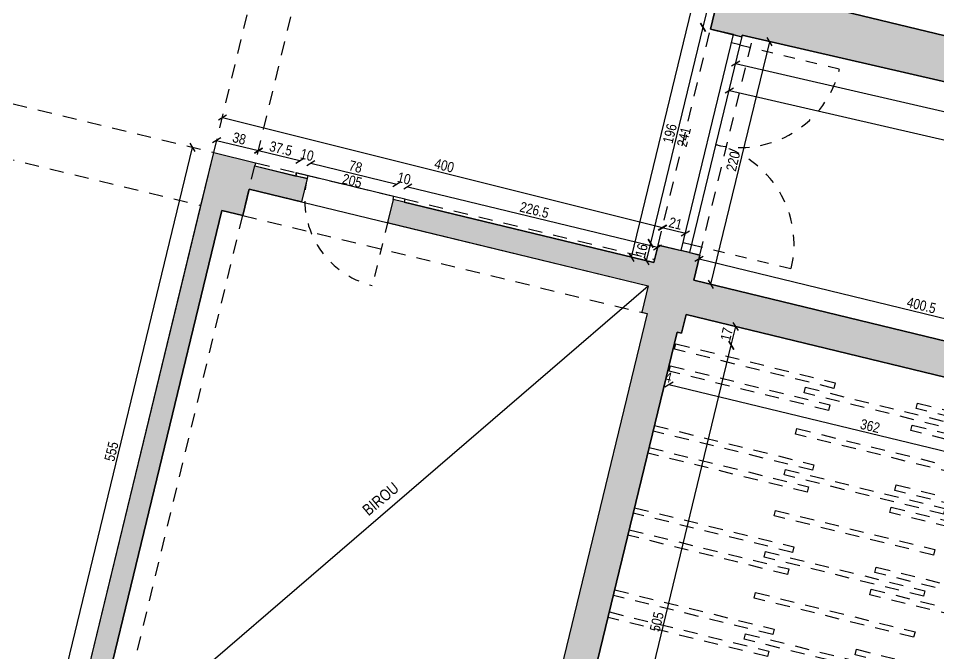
# Model space of a CAD drawing. Header units: metres. Extents: x 493 to 630, y -132 to -15.
# Drawn here: x 544.34 to 552.45, y -36.65 to -31.04 of the extents above; entities that cross this region are included whole.
import ezdxf

# ---------------------------------------------------------------- set-up
doc = ezdxf.new("R2010")
doc.units = ezdxf.units.M
doc.header["$MEASUREMENT"] = 0
doc.header["$PDMODE"] = 3
doc.linetypes.add('HIDDEN', pattern=[0.375, 0.25, -0.125])
doc.linetypes.add('HIDDEN2', pattern=[0.1875, 0.125, -0.0625])
for name, color, linetype in [('a_caramida', 2, 'Continuous'), ('a_cote_50', 9, 'Continuous'), ('a_grinzi', 253, 'HIDDEN'), ('a_pereti_hasuri', 253, 'Continuous'), ('a_punctat', 40, 'HIDDEN2'), ('a_tamplarie_usi', 6, 'Continuous'), ('a_text', 7, 'Continuous')]:
    doc.layers.add(name, color=color, linetype=linetype)
doc.layers.add('a_suprafete', color=7, linetype='Continuous', plot=False)
doc.styles.get("Standard").update_dxf_attribs({"font": 'ARIALN.TTF'})
doc.dimstyles.new('50 cote', dxfattribs={"dimtxt": 0.09, "dimasz": 0.06, "dimexe": 0, "dimexo": 0, "dimgap": 0.018, "dimtad": 1, "dimdec": 1, "dimlfac": 100, "dimrnd": 0.5, "dimdsep": 46, "dimtxsty": 'Standard', "dimblk": 'OBLIQUE', "dimcen": 0.00045, "dimclrd": 256, "dimclrt": 4, "dimadec": 1, "dimazin": 0, "dimtfac": 1, "dimtdec": 1, "dimtix": 1, "dimtofl": 0, "dimtmove": 0, "dimatfit": 3, "dimldrblk": 'OBLIQUE', "dimfxl": 0, "dimtolj": 1, "dimtzin": 0, "dimarcsym": 0})
pattern_1 = [(45, (-4876.954644, 8292.469365), (-0.04419417382, 0.04419417382), []), (45, (-4876.91045, 8292.469365), (-0.04419417382, 0.04419417382), [0.03125, -0.015625])]

# ---------------------------------------------------------------- blocks, each defined once
blk = doc.blocks.new('_Oblique')
at = {"color": 0, "linetype": 'ByBlock', "lineweight": -2}
blk.add_line((-0.5, -0.5), (0.5, 0.5), dxfattribs=at)
blk = doc.blocks.new('*D660')
at = {"layer": 'a_cote_50', "lineweight": -2, "ltscale": 0.3}
blk.add_line((549.7405, -33.1501), (551.6695, -25.1905), dxfattribs=at)
at = {"layer": 'Defpoints', "color": 0, "ltscale": 0.3}
for p in [(548.8102, -24.4975), (551.6695, -25.1905), (546.8812, -32.4571)]:
    blk.add_point(p, dxfattribs=at)
at = {"layer": 'a_cote_50', "lineweight": -2, "ltscale": 0.3, "xscale": 0.06, "yscale": 0.06, "zscale": 0.06}
for p, rotation in [((551.6695, -25.1905), 76.37706990623376), ((549.7405, -33.1501), 256.3770699062338)]:
    blk.add_blockref('_Oblique', p, dxfattribs=dict(at, rotation=rotation))
at = {"layer": 'a_cote_50', "color": 4, "ltscale": 0.3, "insert": (550.6429, -29.1552), "char_height": 0.09, "attachment_point": 5, "rotation": 76.37707}
blk.add_mtext('\\A1;819', dxfattribs=at)
blk = doc.blocks.new('*D662')
at = {"layer": 'a_cote_50', "lineweight": -2, "ltscale": 0.3}
blk.add_line((544.5641, -37.5754), (545.8713, -32.1815), dxfattribs=at)
at = {"layer": 'Defpoints', "color": 0, "ltscale": 0.3}
for p in [(545.8713, -32.1815), (546.2481, -32.2728), (544.9409, -37.6667)]:
    blk.add_point(p, dxfattribs=at)
at = {"layer": 'a_cote_50', "lineweight": -2, "ltscale": 0.3, "xscale": 0.06, "yscale": 0.06, "zscale": 0.06}
for p, rotation in [((545.8713, -32.1815), 76.37706990622476), ((544.5641, -37.5754), 256.3770699062248)]:
    blk.add_blockref('_Oblique', p, dxfattribs=dict(at, rotation=rotation))
at = {"layer": 'a_cote_50', "color": 4, "ltscale": 0.3, "insert": (545.1557, -34.8634), "char_height": 0.09, "attachment_point": 5, "rotation": 76.37707}
blk.add_mtext('\\A1;555', dxfattribs=at)
blk = doc.blocks.new('*D663')
at = {"layer": 'a_cote_50', "lineweight": -2, "ltscale": 0.3}
blk.add_line((546.0831, -32.1202), (546.4525, -32.2097), dxfattribs=at)
at = {"layer": 'Defpoints', "color": 0, "ltscale": 0.3}
for p in [(546.4525, -32.2097), (546.0574, -32.2266), (546.4267, -32.3161)]:
    blk.add_point(p, dxfattribs=at)
at = {"layer": 'a_cote_50', "lineweight": -2, "ltscale": 0.3, "xscale": 0.06, "yscale": 0.06, "zscale": 0.06}
for p, rotation in [((546.0831, -32.1202), 166.3770699060372), ((546.4525, -32.2097), 346.3770699060371)]:
    blk.add_blockref('_Oblique', p, dxfattribs=dict(at, rotation=rotation))
at = {"layer": 'a_cote_50', "color": 4, "ltscale": 0.3, "insert": (546.2829, -32.1028), "char_height": 0.09, "attachment_point": 5, "rotation": 346.37707}
blk.add_mtext('\\A1;38', dxfattribs=at)
blk = doc.blocks.new('*D664')
at = {"layer": 'a_cote_50', "lineweight": -2, "ltscale": 0.3}
blk.add_line((546.4525, -32.2097), (546.8169, -32.298), dxfattribs=at)
at = {"layer": 'Defpoints', "color": 0, "ltscale": 0.3}
for p in [(546.4267, -32.3161), (546.8169, -32.298), (546.7841, -32.4336)]:
    blk.add_point(p, dxfattribs=at)
at = {"layer": 'a_cote_50', "lineweight": -2, "ltscale": 0.3, "xscale": 0.06, "yscale": 0.06, "zscale": 0.06}
for p, rotation in [((546.4525, -32.2097), 166.3770699060372), ((546.8169, -32.298), 346.3770699060371)]:
    blk.add_blockref('_Oblique', p, dxfattribs=dict(at, rotation=rotation))
at = {"layer": 'a_cote_50', "color": 4, "ltscale": 0.3, "insert": (546.6497, -32.1917), "char_height": 0.09, "attachment_point": 5, "rotation": 346.37707}
blk.add_mtext('\\A1;37.5', dxfattribs=at)
blk = doc.blocks.new('*D665')
at = {"layer": 'Defpoints', "color": 0, "ltscale": 0.3}
for p in [(546.9141, -32.3216), (546.7841, -32.4336), (546.8812, -32.4571)]:
    blk.add_point(p, dxfattribs=at)
at = {"layer": 'a_cote_50', "color": 4, "ltscale": 0.3, "insert": (546.8806, -32.2476), "char_height": 0.09, "attachment_point": 5, "rotation": 346.37707}
blk.add_mtext('\\A1;10', dxfattribs=at)
blk = doc.blocks.new('*D666')
at = {"layer": 'a_cote_50', "lineweight": -2, "ltscale": 0.3}
blk.add_line((546.9141, -32.3216), (547.6721, -32.5053), dxfattribs=at)
at = {"layer": 'Defpoints', "color": 0, "ltscale": 0.3}
for p in [(546.8812, -32.4571), (547.6721, -32.5053), (547.6393, -32.6409)]:
    blk.add_point(p, dxfattribs=at)
at = {"layer": 'a_cote_50', "lineweight": -2, "ltscale": 0.3, "xscale": 0.06, "yscale": 0.06, "zscale": 0.06}
for p, rotation in [((546.9141, -32.3216), 166.3770699060372), ((547.6721, -32.5053), 346.3770699060371)]:
    blk.add_blockref('_Oblique', p, dxfattribs=dict(at, rotation=rotation))
at = {"layer": 'a_cote_50', "color": 4, "ltscale": 0.3, "char_height": 0.09, "attachment_point": 5, "rotation": 346.37707}
for s, insert in [('\\A1;78', (547.3082, -32.3513)), ('\\A1;205', (547.2781, -32.4756))]:
    blk.add_mtext(s, dxfattribs=dict(at, insert=insert))
blk = doc.blocks.new('*D667')
at = {"layer": 'Defpoints', "color": 0, "ltscale": 0.3}
for p in [(547.7693, -32.5288), (547.6393, -32.6409), (547.7365, -32.6644)]:
    blk.add_point(p, dxfattribs=at)
at = {"layer": 'a_cote_50', "color": 4, "ltscale": 0.3, "insert": (547.7358, -32.4549), "char_height": 0.09, "attachment_point": 5, "rotation": 346.37707}
blk.add_mtext('\\A1;10', dxfattribs=at)
blk = doc.blocks.new('*D668')
at = {"layer": 'a_cote_50', "lineweight": -2, "ltscale": 0.3}
blk.add_line((547.7693, -32.5288), (549.9706, -33.0623), dxfattribs=at)
at = {"layer": 'Defpoints', "color": 0, "ltscale": 0.3}
for p in [(547.7365, -32.6644), (549.9706, -33.0623), (549.9378, -33.1979)]:
    blk.add_point(p, dxfattribs=at)
at = {"layer": 'a_cote_50', "lineweight": -2, "ltscale": 0.3, "xscale": 0.06, "yscale": 0.06, "zscale": 0.06}
for p, rotation in [((547.7693, -32.5288), 166.3770699060372), ((549.9706, -33.0623), 346.3770699060371)]:
    blk.add_blockref('_Oblique', p, dxfattribs=dict(at, rotation=rotation))
at = {"layer": 'a_cote_50', "color": 4, "ltscale": 0.3, "insert": (548.885, -32.7334), "char_height": 0.09, "attachment_point": 5, "rotation": 346.37707}
blk.add_mtext('\\A1;226.5', dxfattribs=at)
blk = doc.blocks.new('*D669')
at = {"layer": 'a_cote_50', "lineweight": -2, "ltscale": 0.3}
blk.add_line((546.1346, -31.918), (550.015, -32.8893), dxfattribs=at)
at = {"layer": 'Defpoints', "color": 0, "ltscale": 0.3}
for p in [(546.0574, -32.2266), (550.015, -32.8893), (549.9378, -33.1979)]:
    blk.add_point(p, dxfattribs=at)
at = {"layer": 'a_cote_50', "lineweight": -2, "ltscale": 0.3, "xscale": 0.06, "yscale": 0.06, "zscale": 0.06}
for p, rotation in [((546.1346, -31.918), 165.9473596168288), ((550.015, -32.8893), 345.9473596168288)]:
    blk.add_blockref('_Oblique', p, dxfattribs=dict(at, rotation=rotation))
at = {"layer": 'a_cote_50', "color": 4, "ltscale": 0.3, "insert": (548.0903, -32.3416), "char_height": 0.09, "attachment_point": 5, "rotation": 345.94736}
blk.add_mtext('\\A1;400', dxfattribs=at)
blk = doc.blocks.new('*D670')
at = {"layer": 'a_cote_50', "lineweight": -2, "ltscale": 0.3}
blk.add_line((549.873, -33.1822), (549.9107, -33.0267), dxfattribs=at)
at = {"layer": 'Defpoints', "color": 0, "ltscale": 0.3}
for p in [(549.9107, -33.0267), (549.9754, -33.0424), (549.9378, -33.1979)]:
    blk.add_point(p, dxfattribs=at)
at = {"layer": 'a_cote_50', "lineweight": -2, "ltscale": 0.3, "xscale": 0.06, "yscale": 0.06, "zscale": 0.06}
for p, rotation in [((549.9107, -33.0267), 76.37706990620484), ((549.873, -33.1822), 256.3770699062048)]:
    blk.add_blockref('_Oblique', p, dxfattribs=dict(at, rotation=rotation))
at = {"layer": 'a_cote_50', "color": 4, "ltscale": 0.3, "insert": (549.8297, -33.0894), "char_height": 0.09, "attachment_point": 5, "rotation": 76.37707}
blk.add_mtext('\\A1;16', dxfattribs=at)
blk = doc.blocks.new('*D671')
at = {"layer": 'a_cote_50', "lineweight": -2, "ltscale": 0.3}
blk.add_line((550.0127, -32.8887), (550.2168, -32.9382), dxfattribs=at)
at = {"layer": 'Defpoints', "color": 0, "ltscale": 0.3}
for p in [(550.2168, -32.9382), (549.9754, -33.0424), (550.1795, -33.0918)]:
    blk.add_point(p, dxfattribs=at)
at = {"layer": 'a_cote_50', "lineweight": -2, "ltscale": 0.3, "xscale": 0.06, "yscale": 0.06, "zscale": 0.06}
for p, rotation in [((550.0127, -32.8887), 166.3770699062264), ((550.2168, -32.9382), 346.3770699062264)]:
    blk.add_blockref('_Oblique', p, dxfattribs=dict(at, rotation=rotation))
at = {"layer": 'a_cote_50', "color": 4, "ltscale": 0.3, "insert": (550.1296, -32.852), "char_height": 0.09, "attachment_point": 5, "rotation": 346.37707}
blk.add_mtext('\\A1;21', dxfattribs=at)
blk = doc.blocks.new('*D700')
at = {"layer": 'a_cote_50', "lineweight": -2, "ltscale": 0.3}
blk.add_line((549.9107, -33.0267), (550.3724, -31.1218), dxfattribs=at)
at = {"layer": 'Defpoints', "color": 0, "ltscale": 0.3}
for p in [(550.3724, -31.1218), (550.4371, -31.1375), (549.9754, -33.0424)]:
    blk.add_point(p, dxfattribs=at)
at = {"layer": 'a_cote_50', "lineweight": -2, "ltscale": 0.3, "xscale": 0.06, "yscale": 0.06, "zscale": 0.06}
for p, rotation in [((550.3724, -31.1218), 76.3770699062277), ((549.9107, -33.0267), 256.3770699062277)]:
    blk.add_blockref('_Oblique', p, dxfattribs=dict(at, rotation=rotation))
at = {"layer": 'a_cote_50', "color": 4, "ltscale": 0.3, "char_height": 0.09, "attachment_point": 5, "rotation": 76.37707}
for s, insert in [('\\A1;196', (550.0794, -32.0592)), ('\\A1;241', (550.203, -32.0892))]:
    blk.add_mtext(s, dxfattribs=dict(at, insert=insert))
blk = doc.blocks.new('*D701')
at = {"layer": 'a_cote_50', "lineweight": -2, "ltscale": 0.3}
blk.add_line((550.3724, -31.1218), (550.5184, -30.5193), dxfattribs=at)
at = {"layer": 'Defpoints', "color": 0, "ltscale": 0.3}
for p in [(550.5184, -30.5193), (550.5831, -30.535), (550.4371, -31.1375)]:
    blk.add_point(p, dxfattribs=at)
at = {"layer": 'a_cote_50', "lineweight": -2, "ltscale": 0.3, "xscale": 0.06, "yscale": 0.06, "zscale": 0.06}
for p, rotation in [((550.5184, -30.5193), 76.37706990623059), ((550.3724, -31.1218), 256.3770699062306)]:
    blk.add_blockref('_Oblique', p, dxfattribs=dict(at, rotation=rotation))
at = {"layer": 'a_cote_50', "color": 4, "ltscale": 0.3, "insert": (550.3832, -30.8055), "char_height": 0.09, "attachment_point": 5, "rotation": 76.37707}
blk.add_mtext('\\A1;62', dxfattribs=at)
blk = doc.blocks.new('*D714')
at = {"layer": 'a_cote_50', "lineweight": -2, "ltscale": 0.3}
blk.add_line((551.8745, -28.001), (567.8617, -31.8755), dxfattribs=at)
at = {"layer": 'Defpoints', "color": 0, "ltscale": 0.3}
for p in [(551.8745, -28.001), (567.8617, -31.8755), (567.8623, -31.8734)]:
    blk.add_point(p, dxfattribs=at)
at = {"layer": 'a_cote_50', "lineweight": -2, "ltscale": 0.3, "xscale": 0.06, "yscale": 0.06, "zscale": 0.06}
for p, rotation in [((551.8745, -28.001), 166.3770699062306), ((567.8617, -31.8755), 346.3770699062306)]:
    blk.add_blockref('_Oblique', p, dxfattribs=dict(at, rotation=rotation))
at = {"layer": 'a_cote_50', "color": 4, "ltscale": 0.3, "insert": (559.8832, -29.8761), "char_height": 0.09, "attachment_point": 5, "rotation": 346.37707}
blk.add_mtext('\\A1;1645', dxfattribs=at)
blk = doc.blocks.new('*D914')
at = {"layer": 'a_cote_50', "lineweight": -2, "ltscale": 0.3}
blk.add_line((554.8741, -31.3936), (551.2879, -30.5245), dxfattribs=at)
at = {"layer": 'Defpoints', "color": 0, "ltscale": 0.3}
for p in [(551.2879, -30.5245), (551.202, -30.8791), (554.8341, -31.5587)]:
    blk.add_point(p, dxfattribs=at)
at = {"layer": 'a_cote_50', "lineweight": -2, "ltscale": 0.3, "xscale": 0.06, "yscale": 0.06, "zscale": 0.06}
for p, rotation in [((551.2879, -30.5245), 166.3770699062636), ((554.8741, -31.3936), 346.3770699062636)]:
    blk.add_blockref('_Oblique', p, dxfattribs=dict(at, rotation=rotation))
at = {"layer": 'a_cote_50', "color": 4, "ltscale": 0.3, "insert": (553.0961, -30.8969), "char_height": 0.09, "attachment_point": 5, "rotation": 346.37707}
blk.add_mtext('\\A1;369', dxfattribs=at)
blk = doc.blocks.new('*D970')
at = {"layer": 'a_cote_50', "lineweight": -2, "ltscale": 0.3}
blk.add_line((550.6039, -31.6808), (558.1876, -33.42), dxfattribs=at)
at = {"layer": 'Defpoints', "color": 0, "ltscale": 0.3}
for p in [(550.6964, -31.2775), (558.2801, -33.0168), (558.1876, -33.42)]:
    blk.add_point(p, dxfattribs=at)
at = {"layer": 'a_cote_50', "lineweight": -2, "ltscale": 0.3, "xscale": 0.06, "yscale": 0.06, "zscale": 0.06}
for p, rotation in [((550.6039, -31.6808), 167.0830670438115), ((558.1876, -33.42), 347.0830670438115)]:
    blk.add_blockref('_Oblique', p, dxfattribs=dict(at, rotation=rotation))
at = {"layer": 'a_cote_50', "color": 4, "ltscale": 0.3, "insert": (554.4101, -32.4881), "char_height": 0.09, "attachment_point": 5, "rotation": 347.08307}
blk.add_mtext('\\A1;778', dxfattribs=at)
blk = doc.blocks.new('*D972')
at = {"layer": 'a_cote_50', "lineweight": -2, "ltscale": 0.3}
blk.add_line((553.5892, -35.1272), (550.0711, -34.2746), dxfattribs=at)
at = {"layer": 'Defpoints', "color": 0, "ltscale": 0.3}
for p in [(550.1639, -33.8913), (550.0711, -34.2746), (553.6421, -34.9092)]:
    blk.add_point(p, dxfattribs=at)
at = {"layer": 'a_cote_50', "lineweight": -2, "ltscale": 0.3, "xscale": 0.06, "yscale": 0.06, "zscale": 0.06}
for p, rotation in [((550.0711, -34.2746), 166.3770699064247), ((553.5892, -35.1272), 346.3770699064247)]:
    blk.add_blockref('_Oblique', p, dxfattribs=dict(at, rotation=rotation))
at = {"layer": 'a_cote_50', "color": 4, "ltscale": 0.3, "insert": (551.8452, -34.6387), "char_height": 0.09, "attachment_point": 5, "rotation": 346.37707}
blk.add_mtext('\\A1;362', dxfattribs=at)
blk = doc.blocks.new('*D973')
at = {"layer": 'Defpoints', "color": 0, "ltscale": 0.3}
for p in [(550.1639, -33.8913), (550.085, -34.0471), (550.0322, -34.2652)]:
    blk.add_point(p, dxfattribs=at)
at = {"layer": 'a_cote_50', "color": 4, "ltscale": 0.3, "insert": (550.0665, -34.2086), "char_height": 0.09, "attachment_point": 5, "rotation": 346.37707}
blk.add_mtext('\\A1;4', dxfattribs=at)
blk = doc.blocks.new('*D975')
at = {"layer": 'a_cote_50', "lineweight": -2, "ltscale": 0.3}
blk.add_line((553.3212, -34.5806), (552.1294, -39.4983), dxfattribs=at)
at = {"layer": 'Defpoints', "color": 0, "ltscale": 0.3}
for p in [(553.597, -34.6475), (552.1294, -39.4983), (552.4052, -39.5651)]:
    blk.add_point(p, dxfattribs=at)
at = {"layer": 'a_cote_50', "lineweight": -2, "ltscale": 0.3, "xscale": 0.06, "yscale": 0.06, "zscale": 0.06}
for p, rotation in [((553.3212, -34.5806), 76.37706990624555), ((552.1294, -39.4983), 256.3770699062455)]:
    blk.add_blockref('_Oblique', p, dxfattribs=dict(at, rotation=rotation))
at = {"layer": 'a_cote_50', "color": 4, "ltscale": 0.3, "insert": (552.6632, -37.0244), "char_height": 0.09, "attachment_point": 5, "rotation": 76.37707}
blk.add_mtext('\\A1;506', dxfattribs=at)
blk = doc.blocks.new('*D983')
at = {"layer": 'a_cote_50', "lineweight": -2, "ltscale": 0.3}
blk.add_line((549.4317, -38.8342), (550.6211, -33.9263), dxfattribs=at)
at = {"layer": 'Defpoints', "color": 0, "ltscale": 0.3}
for p in [(550.1831, -33.8201), (550.6211, -33.9263), (549.2464, -38.7893)]:
    blk.add_point(p, dxfattribs=at)
at = {"layer": 'a_cote_50', "lineweight": -2, "ltscale": 0.3, "xscale": 0.06, "yscale": 0.06, "zscale": 0.06}
for p, rotation in [((550.6211, -33.9263), 76.3770699062286), ((549.4317, -38.8342), 256.3770699062286)]:
    blk.add_blockref('_Oblique', p, dxfattribs=dict(at, rotation=rotation))
at = {"layer": 'a_cote_50', "color": 4, "ltscale": 0.3, "insert": (549.9643, -36.3652), "char_height": 0.09, "attachment_point": 5, "rotation": 76.37707}
blk.add_mtext('\\A1;505', dxfattribs=at)
blk = doc.blocks.new('*D984')
at = {"layer": 'a_cote_50', "lineweight": -2, "ltscale": 0.3}
blk.add_line((550.6211, -33.9263), (550.6612, -33.761), dxfattribs=at)
at = {"layer": 'Defpoints', "color": 0, "ltscale": 0.3}
for p in [(550.2231, -33.6549), (550.1831, -33.8201), (550.6612, -33.761)]:
    blk.add_point(p, dxfattribs=at)
at = {"layer": 'a_cote_50', "lineweight": -2, "ltscale": 0.3, "xscale": 0.06, "yscale": 0.06, "zscale": 0.06}
for p, rotation in [((550.6612, -33.761), 76.3770699062286), ((550.6211, -33.9263), 256.3770699062286)]:
    blk.add_blockref('_Oblique', p, dxfattribs=dict(at, rotation=rotation))
at = {"layer": 'a_cote_50', "color": 4, "ltscale": 0.3, "insert": (550.5797, -33.8288), "char_height": 0.09, "attachment_point": 5, "rotation": 76.37707}
blk.add_mtext('\\A1;17', dxfattribs=at)
blk = doc.blocks.new('*D990')
at = {"layer": 'a_cote_50', "lineweight": -2, "ltscale": 0.3}
blk.add_line((551.9266, -39.4491), (553.1584, -34.3662), dxfattribs=at)
at = {"layer": 'Defpoints', "color": 0, "ltscale": 0.3}
for p in [(553.1584, -34.3662), (553.4789, -34.4439), (552.2471, -39.5268)]:
    blk.add_point(p, dxfattribs=at)
at = {"layer": 'a_cote_50', "lineweight": -2, "ltscale": 0.3, "xscale": 0.06, "yscale": 0.06, "zscale": 0.06}
for p, rotation in [((553.1584, -34.3662), 76.37706990623101), ((551.9266, -39.4491), 256.377069906231)]:
    blk.add_blockref('_Oblique', p, dxfattribs=dict(at, rotation=rotation))
at = {"layer": 'a_cote_50', "color": 4, "ltscale": 0.3, "insert": (552.4803, -36.8926), "char_height": 0.09, "attachment_point": 5, "rotation": 76.37707}
blk.add_mtext('\\A1;523', dxfattribs=at)
blk = doc.blocks.new('*D1006')
at = {"layer": 'a_cote_50', "lineweight": -2, "ltscale": 0.3}
blk.add_line((550.6595, -31.4428), (556.5389, -32.7936), dxfattribs=at)
at = {"layer": 'Defpoints', "color": 0, "ltscale": 0.3}
for p in [(550.7171, -31.192), (556.5965, -32.5427), (556.5389, -32.7936)]:
    blk.add_point(p, dxfattribs=at)
at = {"layer": 'a_cote_50', "lineweight": -2, "ltscale": 0.3, "xscale": 0.06, "yscale": 0.06, "zscale": 0.06}
for p, rotation in [((550.6595, -31.4428), 167.0611083364745), ((556.5389, -32.7936), 347.0611083364745)]:
    blk.add_blockref('_Oblique', p, dxfattribs=dict(at, rotation=rotation))
at = {"layer": 'a_cote_50', "color": 4, "ltscale": 0.3, "insert": (553.6135, -32.0559), "char_height": 0.09, "attachment_point": 5, "rotation": 347.06111}
blk.add_mtext('\\A1;603.5', dxfattribs=at)
blk = doc.blocks.new('*D1009')
at = {"layer": 'a_cote_50', "lineweight": -2, "ltscale": 0.3}
blk.add_line((550.4399, -33.3885), (550.9596, -31.2497), dxfattribs=at)
at = {"layer": 'Defpoints', "color": 0, "ltscale": 0.3}
for p in [(550.8111, -31.2136), (550.9596, -31.2497), (550.2913, -33.3524)]:
    blk.add_point(p, dxfattribs=at)
at = {"layer": 'a_cote_50', "lineweight": -2, "ltscale": 0.3, "xscale": 0.06, "yscale": 0.06, "zscale": 0.06}
for p, rotation in [((550.9596, -31.2497), 76.34100892726516), ((550.4399, -33.3885), 256.3410089272652)]:
    blk.add_blockref('_Oblique', p, dxfattribs=dict(at, rotation=rotation))
at = {"layer": 'a_cote_50', "color": 4, "ltscale": 0.3, "insert": (550.6376, -32.304), "char_height": 0.09, "attachment_point": 5, "rotation": 76.34101}
blk.add_mtext('\\A1;220', dxfattribs=at)
blk = doc.blocks.new('*D1010')
at = {"layer": 'a_cote_50', "lineweight": -2, "ltscale": 0.3}
blk.add_line((550.3369, -33.1645), (554.2292, -34.1078), dxfattribs=at)
at = {"layer": 'Defpoints', "color": 0, "ltscale": 0.3}
for p in [(550.2913, -33.3524), (554.2292, -34.1078), (554.1836, -34.2957)]:
    blk.add_point(p, dxfattribs=at)
at = {"layer": 'a_cote_50', "lineweight": -2, "ltscale": 0.3, "xscale": 0.06, "yscale": 0.06, "zscale": 0.06}
for p, rotation in [((550.3369, -33.1645), 166.3770699062307), ((554.2292, -34.1078), 346.3770699062307)]:
    blk.add_blockref('_Oblique', p, dxfattribs=dict(at, rotation=rotation))
at = {"layer": 'a_cote_50', "color": 4, "ltscale": 0.3, "insert": (552.2981, -33.574), "char_height": 0.09, "attachment_point": 5, "rotation": 346.37707}
blk.add_mtext('\\A1;400.5', dxfattribs=at)
blk = doc.blocks.new('GRINZISOARE DECORATIVE')
at = {"layer": 'a_grinzi', "ltscale": 0.5}
for points in [[(-1.5344, 3.9359), (-0.129, 3.5905), (-0.1409, 3.5419), (-1.5462, 3.8873)], [(-1.581, 3.7414), (-0.1756, 3.396), (-0.1875, 3.3474), (-1.5928, 3.6928)], [(-0.3915, 3.552), (1.0139, 3.2066), (1.002, 3.158), (-0.4033, 3.5034)], [(0.5969, 3.4121), (2.0024, 3.0666), (1.9904, 3.0181), (0.5852, 3.3635)], [(-1.7218, 3.2138), (-0.3164, 2.8684), (-0.3283, 2.8198), (-1.7336, 3.1652)], [(-0.4674, 3.1875), (0.938, 2.842), (0.9261, 2.7935), (-0.4792, 3.1389)], [(0.5507, 3.2175), (1.9561, 2.8721), (1.9442, 2.8235), (0.5389, 3.1689)], [(-1.7684, 3.0193), (-0.363, 2.6739), (-0.3749, 2.6253), (-1.7802, 2.9707)], [(-0.5672, 2.8271), (0.8382, 2.4816), (0.8263, 2.4331), (-0.579, 2.7785)], [(0.4095, 2.69), (1.815, 2.3446), (1.803, 2.296), (0.3977, 2.6414)], [(-1.8975, 2.4889), (-0.4921, 2.1434), (-0.504, 2.0949), (-1.9093, 2.4403)], [(-0.6549, 2.4654), (0.7506, 2.1199), (0.7387, 2.0714), (-0.6666, 2.4168)], [(0.3633, 2.4954), (1.7687, 2.15), (1.7568, 2.1014), (0.3515, 2.4468)], [(-1.9441, 2.2944), (-0.5387, 1.9489), (-0.5506, 1.9004), (-1.9559, 2.2458)], [(-0.7429, 2.1021), (0.6625, 1.7567), (0.6506, 1.7081), (-0.7547, 2.0535)], [(0.2338, 1.965), (1.6393, 1.6196), (1.6273, 1.571), (0.222, 1.9164)], [(-2.0732, 1.7639), (-0.6678, 1.4185), (-0.6797, 1.3699), (-2.085, 1.7153)], [(-0.8306, 1.7404), (0.5749, 1.395), (0.563, 1.3464), (-0.8423, 1.6918)], [(0.1876, 1.7704), (1.593, 1.425), (1.5811, 1.3765), (0.1758, 1.7218)], [(-2.1198, 1.5694), (-0.7144, 1.224), (-0.7263, 1.1754), (-2.1316, 1.5208)], [(-0.9186, 1.3771), (0.4869, 1.0317), (0.4749, 0.9832), (-0.9304, 1.3286)], [(0.0581, 1.2401), (1.4636, 0.8946), (1.4516, 0.8461), (0.0464, 1.1915)], [(-2.2466, 1.0384), (-0.8411, 0.6929), (-0.8531, 0.6444), (-2.2584, 0.9898)], [(-1.0062, 1.0155), (0.3992, 0.67), (0.3873, 0.6215), (-1.018, 0.9669)], [(0.0119, 1.0455), (1.4173, 0.7001), (1.4054, 0.6515), (0.0001, 0.9969)], [(-2.2931, 0.8439), (-0.8877, 0.4984), (-0.8996, 0.4499), (-2.3049, 0.7953)], [(-1.0943, 0.6522), (0.3112, 0.3068), (0.2992, 0.2582), (-1.1061, 0.6036)], [(-0.1152, 0.5145), (1.2902, 0.1691), (1.2783, 0.1205), (-0.127, 0.4659)], [(-2.4246, 0.314), (-1.0192, -0.0314), (-1.0311, -0.08), (-2.4364, 0.2654)], [(-1.1796, 0.2899), (0.2258, -0.0555), (0.2139, -0.1041), (-1.1914, 0.2413)], [(-0.1615, 0.3199), (1.244, -0.0255), (1.232, -0.074), (-0.1732, 0.2713)], [(-2.4712, 0.1195), (-1.0657, -0.2259), (-1.0777, -0.2745), (-2.483, 0.0709)], [(-1.27, -0.0728), (0.1355, -0.4182), (0.1235, -0.4668), (-1.2818, -0.1214)], [(-0.2933, -0.2099), (1.1122, -0.5553), (1.1003, -0.6038), (-0.305, -0.2584)], [(-0.3395, -0.4044), (1.0659, -0.7499), (1.054, -0.7984), (-0.3513, -0.453)], [(-2.5999, -0.4094), (-1.1945, -0.7548), (-1.2064, -0.8034), (-2.6117, -0.458)], [(-1.3576, -0.4345), (0.0478, -0.7799), (0.0359, -0.8284), (-1.3694, -0.4831)], [(-2.6465, -0.6039), (-1.2411, -0.9493), (-1.253, -0.9979), (-2.6583, -0.6525)], [(-1.4453, -0.7962), (-0.0398, -1.1416), (-0.0518, -1.1901), (-1.4571, -0.8447)], [(-0.4686, -0.9332), (0.9369, -1.2787), (0.9249, -1.3272), (-0.4803, -0.9818)], [(-0.5148, -1.1278), (0.8906, -1.4732), (0.8787, -1.5218), (-0.5266, -1.1764)]]:
    blk.add_lwpolyline(points, close=True, dxfattribs=at)

msp = doc.modelspace()

# ---------------------------------------------------------------- hatches: boundary and pattern name
at = {"layer": 'a_pereti_hasuri', "ltscale": 0.3}
h = msp.add_hatch(dxfattribs=at)
h.set_pattern_fill('ANSI33', color=256, scale=0.25, style=0)
h.set_pattern_definition([(45, (-4877.47588, 8292.44909), (-0.04419417382, 0.04419417382), []), (45, (-4877.43168, 8292.44909), (-0.04419417382, 0.04419417382), [0.03125, -0.015625])])
h.paths.add_polyline_path([(537.5276, -22.1954), (537.6191, -21.8177), (538.3577, -21.9967), (538.2662, -22.3744)], flags=17)
h.paths.add_polyline_path([(536.8805, -21.6387), (536.789, -22.0164), (536.5651, -21.9621), (536.6423, -24.8413), (538.4399, -25.2769), (538.381, -25.5199), (536.6492, -25.1002), (536.7126, -27.4616), (537.8537, -27.7381), (537.8066, -27.9325), (536.7181, -27.6687), (536.7745, -29.7711), (536.9689, -29.8182), (536.9218, -30.0126), (537.0676, -30.0479), (536.9663, -30.4658), (536.2374, -30.2892), (536.1419, -21.4597)])
h.paths.add_polyline_path([(537.6466, -30.6307), (538.1811, -30.7603), (536.881, -36.125), (537.8043, -36.3487), (537.8985, -35.96), (537.364, -35.8304), (538.6712, -30.4366), (537.7479, -30.2128)])
h.paths.add_polyline_path([(538.8345, -36.5984), (538.9287, -36.2096), (539.2397, -36.285), (539.1455, -36.6737)])
h.paths.add_polyline_path([(540.2757, -36.5361), (540.1815, -36.9248), (541.717, -37.297), (541.8112, -36.9082), (541.232, -36.7678), (540.8627, -36.6783)])
h.paths.add_polyline_path([(542.8414, -37.1579), (543.1524, -37.2333), (543.0582, -37.622), (542.7472, -37.5466)])
h.paths.add_polyline_path([(546.6541, -38.4935), (546.9651, -38.5688), (547.0593, -38.1801), (546.7483, -38.1047)])
h.paths.add_polyline_path([(546.0574, -32.2266), (546.4267, -32.3161), (546.4196, -32.3453), (546.8812, -32.4571), (546.8318, -32.6612), (546.3701, -32.5494), (546.3136, -32.7826), (546.129, -32.7379), (544.9348, -37.6652), (545.7181, -37.8551), (545.6239, -38.2438), (544.0884, -37.8717), (544.1826, -37.4829), (544.7502, -37.6205), (545.9443, -32.6931)])
h = msp.add_hatch(dxfattribs=at)
h.set_pattern_fill('ANSI33', color=256, scale=0.25, style=0)
h.set_pattern_definition(pattern_1)
edge = h.paths.add_edge_path()
edge.add_line((551.5322, -24.6751), (551.4222, -25.1305))
edge.add_line((551.4222, -25.1305), (551.9154, -25.2501))
edge.add_line((551.9154, -25.2501), (550.6317, -30.5467))
edge.add_line((550.6317, -30.5467), (550.5831, -30.535))
edge.add_line((550.5831, -30.535), (550.4371, -31.1375))
edge.add_line((550.4371, -31.1375), (550.7141, -31.2047))
edge.add_line((550.7141, -31.2047), (550.7171, -31.192))
edge.add_line((550.7171, -31.192), (556.5965, -32.5427))
edge.add_line((556.5965, -32.5427), (556.678, -32.2063))
edge.add_line((556.678, -32.2063), (555.245, -31.859))
edge.add_line((555.245, -31.859), (555.2909, -31.6694))
edge.add_line((555.2909, -31.6694), (554.8341, -31.5587))
edge.add_line((554.8341, -31.5587), (554.7882, -31.7483))
edge.add_line((554.7882, -31.7483), (551.202, -30.8791))
edge.add_line((551.202, -30.8791), (551.2479, -30.6896))
edge.add_line((551.2479, -30.6896), (551.2203, -30.6829))
edge.add_line((551.2203, -30.6829), (552.513, -25.3487))
edge.add_line((552.513, -25.3487), (553.0217, -25.472))
edge.add_line((553.0217, -25.472), (553.1215, -25.0602))
edge.add_line((553.1215, -25.0602), (551.5325, -24.6751))
h = msp.add_hatch(dxfattribs=at)
h.set_pattern_fill('ANSI33', color=256, scale=0.25, style=0)
h.set_pattern_definition(pattern_1)
h.paths.add_polyline_path([(548.6367, -38.9739), (548.0526, -41.3842), (548.6347, -41.5253), (548.8262, -40.7351), (548.8357, -40.6962), (548.5635, -40.6302), (548.9168, -39.1724), (549.1404, -39.2266), (549.2464, -38.7893), (548.9548, -38.7186), (550.1442, -33.8107), (550.1831, -33.8201), (550.2231, -33.6549), (553.7413, -34.5075), (553.7013, -34.6727), (554.0706, -34.7622), (554.1836, -34.2957), (550.2913, -33.3524), (550.3448, -33.1319), (549.9754, -33.0424), (549.9378, -33.1979), (547.6393, -32.6409), (547.5898, -32.8449), (549.8883, -33.402), (549.8318, -33.6352), (549.8804, -33.647), (548.6862, -38.5744), (548.0895, -38.4297), (547.9953, -38.8185)])

# ---------------------------------------------------------------- linework, layer by layer
at = {"layer": 'a_caramida', "ltscale": 0.3}
for points in [[(551.5322, -24.6751), (551.4222, -25.1305), (551.9154, -25.2501), (550.6317, -30.5467), (550.5831, -30.535), (550.4371, -31.1375), (550.7141, -31.2047), (550.7171, -31.192), (556.5965, -32.5427), (556.678, -32.2063), (555.245, -31.859), (555.2909, -31.6694), (554.8341, -31.5587), (554.7882, -31.7483), (551.202, -30.8791), (551.2479, -30.6896), (551.2203, -30.6829), (552.513, -25.3487), (553.0217, -25.472), (553.1215, -25.0602), (551.5325, -24.6751)], [(546.0574, -32.2266), (546.4267, -32.3161), (546.4196, -32.3453), (546.8812, -32.4571), (546.8318, -32.6612), (546.3701, -32.5494), (546.3136, -32.7826), (546.129, -32.7379), (544.9348, -37.6652), (545.7181, -37.8551), (545.6239, -38.2438), (544.0884, -37.8717), (544.1826, -37.4829), (544.7502, -37.6205), (544.7502, -37.6205), (545.9443, -32.6931), (546.0574, -32.2266), (546.4267, -32.3161), (546.4196, -32.3453)], [(554.1836, -34.2957), (550.2913, -33.3524), (550.3448, -33.1319), (549.9754, -33.0424), (549.9378, -33.1979), (547.6393, -32.6409), (547.5898, -32.8449), (549.8883, -33.402), (549.8318, -33.6352), (549.8804, -33.647), (548.6862, -38.5744), (548.0895, -38.4297), (547.9953, -38.8185), (548.6367, -38.9739)], [(536.881, -36.125), (548.6367, -38.9739), (548.0526, -41.3842), (548.6347, -41.5253), (548.8262, -40.7351), (548.8357, -40.6962), (548.5635, -40.6302), (548.9168, -39.1724), (549.1404, -39.2266), (549.2464, -38.7893), (548.9548, -38.7186), (550.1442, -33.8107), (550.1831, -33.8201), (550.2231, -33.6549), (553.7413, -34.5075)]]:
    msp.add_lwpolyline(points, dxfattribs=at)
at = {"layer": 'a_cote_50', "ltscale": 0.3}
for points in [[(546.4267, -32.3161), (546.4196, -32.3453)], [(544.9348, -37.6652), (549.8883, -33.402)]]:
    msp.add_lwpolyline(points, dxfattribs=at)
at = {"layer": 'a_grinzi', "ltscale": 0.5}
for points in [[(546.0574, -32.2266), (546.5826, -30.0593)], [(545.1195, -37.71), (546.9519, -30.1488)], [(549.9754, -33.0424), (550.4371, -31.1375)], [(550.3448, -33.1319), (550.8111, -31.2136)], [(542.5392, -31.374), (546.0574, -32.2266)], [(542.4261, -31.8405), (545.9443, -32.6931)], [(546.4267, -32.3161), (549.9448, -33.1687)], [(546.3136, -32.7826), (549.8804, -33.647)]]:
    msp.add_lwpolyline(points, dxfattribs=at)
at = {"layer": 'a_punctat', "ltscale": 0.5}
for points in [[(550.6964, -31.2775), (551.5759, -31.4907, -0.414214), (550.4832, -32.1571)], [(550.2701, -33.0366), (551.1496, -33.2498, 0.414214), (550.4832, -32.1571)], [(547.6393, -32.6409), (547.4556, -33.3989, -0.414214), (546.8812, -32.4571)]]:
    msp.add_lwpolyline(points, format="xyb", dxfattribs=at)
at = {"layer": 'a_suprafete', "ltscale": 0.3}
for points in [[(537.364, -35.8304), (544.7502, -37.6205), (546.0574, -32.2266), (546.4267, -32.3161), (546.4196, -32.3453), (546.7841, -32.4336), (546.7841, -32.4027), (547.7435, -32.6352), (547.7365, -32.6644), (549.9378, -33.1979), (549.9754, -33.0424), (550.1795, -33.0918), (550.6412, -31.187), (550.4371, -31.1375), (550.5831, -30.535), (550.6317, -30.5467), (551.9154, -25.2501), (540.5109, -22.4862)], [(551.202, -30.8791), (554.7882, -31.7483), (554.8341, -31.5587), (555.2909, -31.6694), (555.245, -31.859), (556.678, -32.2063), (556.6055, -32.5037), (557.6461, -32.7437), (557.7218, -32.4335), (558.8023, -32.6953), (558.8423, -32.5301), (559.2116, -32.6196), (559.1574, -32.8431), (559.5219, -32.9315), (559.4706, -33.1398), (560.3671, -33.3465), (560.4161, -33.1479), (562.3063, -33.6063)]]:
    msp.add_lwpolyline(points, dxfattribs=at)
for points in [[(558.2977, -32.944), (557.6369, -32.7839), (556.5962, -32.5439), (550.7171, -31.192), (550.2524, -33.1095), (550.3448, -33.1319), (550.2913, -33.3524), (554.1836, -34.2957), (556.1297, -34.7571), (557.7625, -35.1528), (557.9168, -34.5159), (558.3357, -34.6174), (558.5379, -33.7353), (558.1287, -33.6415)], [(546.3701, -32.5494), (549.8883, -33.402), (549.8318, -33.6352), (549.8804, -33.647), (548.6862, -38.5744), (544.9348, -37.6652), (546.129, -32.7379), (546.3136, -32.7826)], [(552.0525, -41.4758), (552.4011, -40.0374), (552.1387, -39.9738), (552.2485, -39.5271), (552.8594, -39.6752), (553.7327, -36.1327), (553.3638, -36.0417), (553.7013, -34.6727), (553.7413, -34.5075), (550.2231, -33.6549), (550.1831, -33.8201), (550.1442, -33.8107), (548.9548, -38.7186), (549.2464, -38.7893), (549.1404, -39.2266), (548.9168, -39.1724), (548.5635, -40.6302), (548.8357, -40.6962), (548.8262, -40.7351), (551.7807, -41.4511), (551.7901, -41.4122)]]:
    msp.add_lwpolyline(points, close=True, dxfattribs=at)
at = {"layer": 'a_tamplarie_usi', "ltscale": 0.3}
for points in [[(550.7141, -31.2047), (550.6964, -31.2775), (550.6235, -31.2599), (550.6412, -31.187)], [(546.7841, -32.4336), (546.7911, -32.4044), (546.8883, -32.428), (546.8812, -32.4571)], [(547.6393, -32.6409), (547.6464, -32.6117), (547.7435, -32.6352), (547.7365, -32.6644)], [(550.2701, -33.0366), (550.2524, -33.1095), (550.1795, -33.0918), (550.1972, -33.019)]]:
    msp.add_lwpolyline(points, close=True, dxfattribs=at)

# ---------------------------------------------------------------- block references
at = {"layer": 'a_cote_50'}
msp.add_blockref('GRINZISOARE DECORATIVE', (551.6661, -37.8485), dxfattribs=at)

# ---------------------------------------------------------------- texts
at = {"layer": 'a_text', "insert": (547.4227, -35.4371), "char_height": 0.1, "width": 1.87247, "attachment_point": 7, "rotation": 39.96409}
msp.add_mtext('\\A1;BIROU', dxfattribs=at)

# ---------------------------------------------------------------- dimensions: what is measured, and where the dimension line sits
at = {"layer": 'a_cote_50', "ltscale": 0.3}
for p1, p2, distance, picture, middle in [((546.8812, -32.4571), (548.8102, -24.4975), -2.942, '*D660', (550.6429, -29.1552)), ((550.4371, -31.1375), (550.5831, -30.535), 0.0666, '*D701', (550.3832, -30.8055)), ((550.2913, -33.3524), (550.8111, -31.2136), -0.1529, '*D1009', (550.6376, -32.304)), ((550.7171, -31.192), (556.5965, -32.5427), -0.2574, '*D1006', (553.6135, -32.0559)), ((550.6964, -31.2775), (558.2801, -33.0168), -0.4137, '*D970', (554.4101, -32.4881)), ((546.0574, -32.2266), (549.9378, -33.1979), 0.3181, '*D669', (548.0903, -32.3416)), ((546.0574, -32.2266), (546.4267, -32.3161), 0.1095, '*D663', (546.2829, -32.1028)), ((544.9409, -37.6667), (546.2481, -32.2728), 0.3877, '*D662', (545.1557, -34.8634)), ((549.9754, -33.0424), (550.1795, -33.0918), 0.1581, '*D671', (550.1296, -32.852)), ((549.9378, -33.1979), (549.9754, -33.0424), 0.0666, '*D670', (549.8297, -33.0894)), ((550.2913, -33.3524), (554.1836, -34.2957), 0.1934, '*D1010', (552.2981, -33.574)), ((552.2471, -39.5268), (553.4789, -34.4439), 0.3298, '*D990', (552.4803, -36.8926))]:
    dim = msp.add_aligned_dim(p1=p1, p2=p2, distance=distance, dimstyle='50 cote', dxfattribs=at)
    dim.commit()
    dim.dimension.update_dxf_attribs({"geometry": picture, "text_midpoint": middle})
dim = msp.add_linear_dim(base=(567.8617, -31.8755), p1=(551.8745, -28.001), p2=(567.8623, -31.8734), angle=346.37707, dimstyle='50 cote', dxfattribs=at)
dim.commit()
dim.dimension.update_dxf_attribs({"geometry": '*D714', "text_midpoint": (559.8832, -29.8761)})
for base, p1, p2, angle, picture, middle in [((551.2879, -30.5245), (554.8341, -31.5587), (551.202, -30.8791), 346.37707, '*D914', (553.0961, -30.8969)), ((546.8169, -32.298), (546.4267, -32.3161), (546.7841, -32.4336), 166.37707, '*D664', (546.6497, -32.1917)), ((546.9141, -32.3216), (546.7841, -32.4336), (546.8812, -32.4571), 166.37707, '*D665', (546.8806, -32.2476)), ((547.7693, -32.5288), (547.6393, -32.6409), (547.7365, -32.6644), 166.37707, '*D667', (547.7358, -32.4549)), ((549.9706, -33.0623), (547.7365, -32.6644), (549.9378, -33.1979), 166.37707, '*D668', (548.885, -32.7334)), ((550.6612, -33.761), (550.1831, -33.8201), (550.2231, -33.6549), 256.37707, '*D984', (550.5797, -33.8288)), ((550.6211, -33.9263), (549.2464, -38.7893), (550.1831, -33.8201), 256.37707, '*D983', (549.9643, -36.3652)), ((550.0322, -34.2652), (550.1639, -33.8913), (550.085, -34.0471), 346.37707, '*D973', (550.0665, -34.2086)), ((550.0711, -34.2746), (553.6421, -34.9092), (550.1639, -33.8913), 346.37707, '*D972', (551.8452, -34.6387)), ((552.1294, -39.4983), (553.597, -34.6475), (552.4052, -39.5651), 76.37707, '*D975', (552.6632, -37.0244))]:
    dim = msp.add_linear_dim(base=base, p1=p1, p2=p2, angle=angle, dimstyle='50 cote', override={"dimtmove": 1}, dxfattribs=at)
    dim.commit()
    dim.dimension.update_dxf_attribs({"geometry": picture, "text_midpoint": middle})
dim = msp.add_aligned_dim(p1=(549.9754, -33.0424), p2=(550.4371, -31.1375), distance=0.0666, text='<>\\X241', dimstyle='50 cote', dxfattribs=at)
dim.commit()
dim.dimension.update_dxf_attribs({"geometry": '*D700', "text_midpoint": (550.1415, -32.0743)})
dim = msp.add_linear_dim(base=(547.6721, -32.5053), p1=(546.8812, -32.4571), p2=(547.6393, -32.6409), angle=166.37707, text='<>\\X205', dimstyle='50 cote', override={"dimtmove": 1}, dxfattribs=at)
dim.commit()
dim.dimension.update_dxf_attribs({"geometry": '*D666', "text_midpoint": (547.2931, -32.4134)})

doc.saveas('drawing.dxf')
